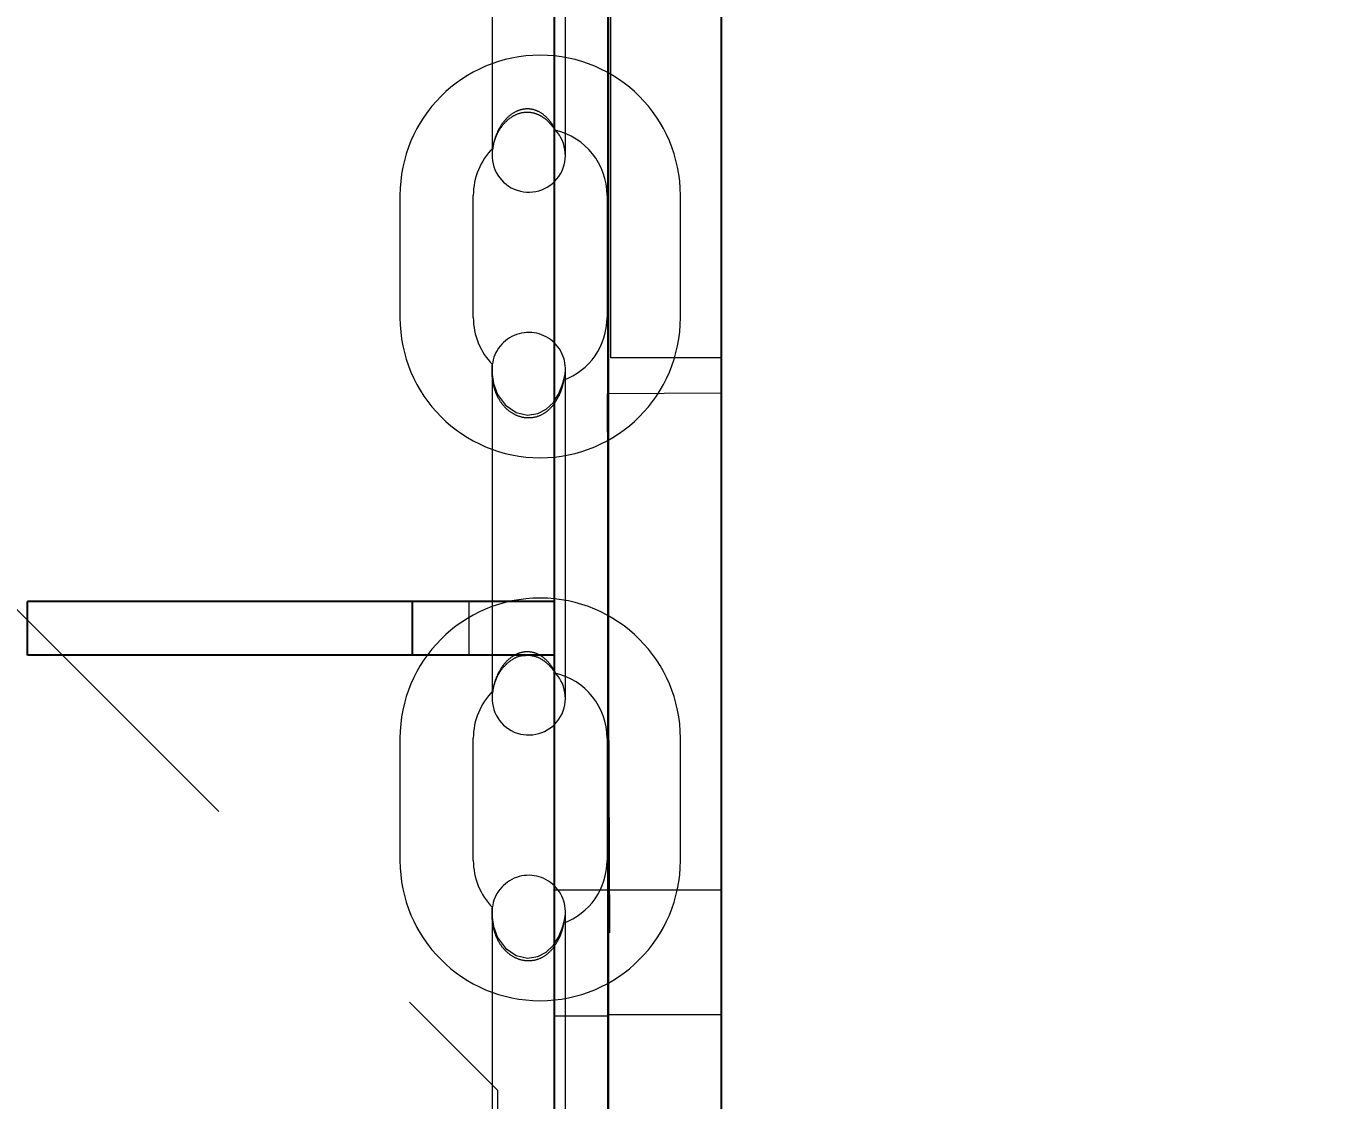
# Model space of a CAD drawing. Header units: millimetres. Extents: x 1293 to 41893, y 1011 to 26911.
# Drawn here: x 10741.8 to 10894.3, y 7599.1 to 7725.6 of the extents above; entities that cross this region are included whole.
import ezdxf

# ---------------------------------------------------------------- set-up
doc = ezdxf.new("R2010")
doc.units = ezdxf.units.MM
doc.header["$LTSCALE"] = 50
doc.linetypes.add('HIDDEN', pattern=[1.905, 1.27, -0.635])
doc.layers.add('CAPA_1', color=7, linetype='Continuous')
doc.layers.add('MAQUINAS', color=11, linetype='Continuous')
doc.styles.add('SLDTEXTSTYLE0', font='TXT', dxfattribs={"width": 0.75})
doc.dimstyles.new('SLDDIMSTYLE0', dxfattribs={"dimtxt": 100, "dimasz": 100, "dimexe": 0, "dimexo": 0.0625, "dimgap": 25, "dimtad": 2, "dimdec": 0, "dimlfac": 1.5, "dimrnd": 1e-09, "dimzin": 12, "dimdsep": 46, "dimtxsty": 'SLDTEXTSTYLE0', "dimsah": 1, "dimcen": 0.09, "dimadec": 0, "dimazin": 3, "dimtfac": 1, "dimtdec": 0, "dimtofl": 0, "dimtmove": 0, "dimatfit": 3, "dimfxl": 1, "dimfrac": 2, "dimtolj": 1, "dimtzin": 12, "dimarcsym": 0})

# ---------------------------------------------------------------- blocks, each defined once
blk = doc.blocks.new('_D_15')
at = {"layer": 'CAPA_1', "transparency": 16777216}
for p, q in [((6530.12, 8742.38), (6530.12, 9415.65)), ((16745.16, 6492), (16745.16, 9415.65)), ((6530.12, 9365.65), (16745.16, 9365.65))]:
    blk.add_line(p, q, dxfattribs=at)
for points in [[(6530.12, 9365.65), (6630.12, 9350.26), (6630.12, 9381.03)], [(16745.16, 9365.65), (16645.16, 9381.03), (16645.16, 9350.26)]]:
    blk.add_solid(points, dxfattribs=at)
at = {"layer": 'CAPA_1', "transparency": 16777216, "insert": (11452.92, 9494.55), "char_height": 100, "attachment_point": 1, "style": 'SLDTEXTSTYLE0'}
blk.add_mtext('15323', dxfattribs=at)

msp = doc.modelspace()

# ---------------------------------------------------------------- linework, layer by layer
at = {"color": 1, "linetype": 'HIDDEN', "lineweight": 18}
for p, q in [((10517.5901497, 7880.0581619), (10797.3768163, 7600.2714952)), ((10796.7331731, 7748.9836143), (10796.7331731, 7710.3596442)), ((10805.3691731, 7710.3596442), (10805.3691731, 7749.1369775)), ((10785.8881497, 7705.6535736), (10785.8881497, 7691.2602403)), ((10794.5241497, 7691.2602403), (10794.5241497, 7705.6535736)), ((10810.2721497, 7705.6535736), (10810.2721497, 7691.2602403)), ((10818.9081497, 7691.2602403), (10818.9081497, 7705.6535736)), ((10796.7331731, 7685.050281), (10796.7331731, 7646.4263109)), ((10805.3691731, 7646.4263109), (10805.3691731, 7685.2036442)), ((10794.043483, 7651.4935736), (10794.043483, 7657.8435736)), ((10785.8881497, 7641.7202403), (10785.8881497, 7627.3269069)), ((10794.5241497, 7627.3269069), (10794.5241497, 7641.7202403)), ((10810.2721497, 7641.7202403), (10810.2721497, 7627.3269069)), ((10818.9081497, 7627.3269069), (10818.9081497, 7641.7202403)), ((10810.393483, 7623.8452403), (10804.043483, 7623.8452403)), ((10796.7331731, 7621.1169477), (10796.7331731, 7582.4929775)), ((10805.3691731, 7582.4929775), (10805.3691731, 7621.2703109)), ((10804.043483, 7609.0285736), (10810.393483, 7609.0285736)), ((10797.3768163, 7600.2714952), (10797.3768163, 7270.2883307))]:
    msp.add_line(p, q, dxfattribs=at)
at = {"color": 7, "linetype": 'Continuous', "lineweight": 25}
for p, q in [((10804.043483, 7837.5269069), (10804.043483, 7201.5269069)), ((10810.393483, 7837.5269069), (10810.393483, 7254.6620321)), ((10742.043483, 7651.4935736), (10742.043483, 7657.8435736)), ((10804.043483, 7657.8435736), (10742.043483, 7657.8435736)), ((10787.3768163, 7651.4935736), (10787.3768163, 7657.8435736)), ((10804.043483, 7651.4935736), (10742.043483, 7651.4935736))]:
    msp.add_line(p, q, dxfattribs=at)
at = {"color": 1, "linetype": 'HIDDEN', "lineweight": 18, "flags": 128}
for points in [[(10796.7608536, 7685.6838663), (10796.736439, 7685.2821442), (10796.7523731, 7684.5521702), (10796.9166715, 7683.4994221), (10797.3904829, 7682.2123092), (10798.2989814, 7680.9558058), (10799.566069, 7680.0835203), (10800.9128323, 7679.7769696), (10802.112359, 7679.9557126), (10803.1218996, 7680.4822114), (10803.9516495, 7681.2804645), (10804.5750229, 7682.2534833), (10804.9576098, 7683.1756884), (10805.1283299, 7683.7569639)], [(10796.7608536, 7621.7505329), (10796.736439, 7621.3488109), (10796.7523731, 7620.6188368), (10796.9166715, 7619.5660888), (10797.3904829, 7618.2789759), (10798.2989814, 7617.0224725), (10799.566069, 7616.1501869), (10800.9128323, 7615.8436363), (10802.112359, 7616.0223793), (10803.1218996, 7616.5488781), (10803.9516495, 7617.3471312), (10804.5750229, 7618.32015), (10804.9576098, 7619.242355), (10805.1283299, 7619.8236306)]]:
    msp.add_lwpolyline(points, dxfattribs=at)
at = {"color": 1, "linetype": 'HIDDEN', "lineweight": 18}
for centre, radius, start, end in [((10802.3981497, 7705.6535736), 16.51, 0, 180), ((10801.0511731, 7710.3596442), 4.318, 168.366844909, 43.45843009), ((10802.3981497, 7705.6535736), 7.874, 0, 76.971022019), ((10802.3981497, 7705.6535736), 7.874, 134.938330905, 180), ((10802.3981497, 7691.2602403), 16.51, 180, 0), ((10802.3981497, 7691.2602403), 7.874, 180, 224.556604401), ((10802.3981497, 7691.2602403), 7.874, 290.386693975, 0), ((10801.0511731, 7685.2036442), 4.318, 341.366688522, 173.463699721), ((10802.3981497, 7641.7202403), 16.51, 0, 180), ((10801.0511731, 7646.4263109), 4.318, 168.366844909, 43.45843009), ((10802.3981497, 7641.7202403), 7.874, 0, 76.971022019), ((10802.3981497, 7641.7202403), 7.874, 134.938330905, 180), ((10802.3981497, 7627.3269069), 16.51, 180, 0), ((10802.3981497, 7627.3269069), 7.874, 180, 224.556604401), ((10802.3981497, 7627.3269069), 7.874, 290.386693975, 0), ((10801.0511731, 7621.2703109), 4.318, 341.366688522, 173.463699721)]:
    msp.add_arc(centre, radius, start, end, dxfattribs=at)
for points, knots in [([(10796.8214119, 7711.2303598), (10796.8212634, 7711.228893), (10796.8188101, 7711.2046616), (10796.8617441, 7711.4572705), (10796.9910293, 7712.0015327), (10797.3175594, 7712.9169895), (10797.9934923, 7714.0236712), (10798.9579006, 7714.9232851), (10800.0941648, 7715.4258346), (10801.1528656, 7715.5076858), (10802.1149571, 7715.247609), (10802.9241381, 7714.7619092), (10803.577645, 7714.143407), (10804.0341474, 7713.537784), (10804.1351711, 7713.3992635), (10804.1850721, 7713.3308409)], [0, 0, 0, 0, 0.004089737, 0.0675643535, 0.1335694154, 0.2310522936, 0.3302002692, 0.441723771, 0.5202915064, 0.5992487199, 0.6694347694, 0.7402662407, 0.8207754413, 0.9114715265, 1, 1, 1, 1]), ([(10804.0783172, 7713.5911956), (10803.972023, 7713.7771456), (10803.7596405, 7714.1486858), (10803.0958715, 7714.9549834), (10802.2077671, 7715.5876712), (10801.2080985, 7715.8719895), (10800.2752437, 7715.8209114), (10799.2964402, 7715.4492675), (10798.3805756, 7714.7294537), (10797.5880371, 7713.6672461), (10797.1039072, 7712.5494203), (10796.8910572, 7711.7021724), (10796.8194382, 7711.2505057), (10796.8219055, 7711.2477824), (10796.8229254, 7711.2466566)], [0, 0, 0, 0, 0.0924149755, 0.1846511179, 0.2781859147, 0.346116289, 0.4141204698, 0.4815160451, 0.575394377, 0.6707871534, 0.7862514248, 0.8773706242, 0.9493106763, 1, 1, 1, 1]), ([(10804.1830576, 7713.345753), (10804.1889777, 7713.3506061), (10804.1987508, 7713.3586178), (10804.1123714, 7713.525431), (10804.0783172, 7713.5911956)], [0, 0, 0, 0, 0.6057591549, 1, 1, 1, 1]), ([(10803.8536284, 7680.8579083), (10803.5743245, 7680.5653189), (10803.0148376, 7679.979219), (10801.8763019, 7679.4728418), (10800.6846612, 7679.3907443), (10799.5436318, 7679.7053076), (10798.4990832, 7680.3839221), (10797.6112762, 7681.4320344), (10796.9959995, 7682.7795073), (10796.7318452, 7684.1944962), (10796.7263897, 7685.2640038), (10796.772522, 7685.7768086), (10796.7653793, 7685.7167316), (10796.7629024, 7685.6958982)], [0, 0, 0, 0, 0.086881005, 0.1740354978, 0.2556771896, 0.3351033069, 0.4199932292, 0.5153612681, 0.6224604825, 0.7371041323, 0.8492302167, 0.9477163433, 1, 1, 1, 1]), ([(10805.1561453, 7683.8485451), (10805.1595828, 7683.8608009), (10805.1771, 7683.9232536), (10805.1214755, 7683.6160853), (10804.956669, 7682.9647901), (10804.6123229, 7681.9564412), (10804.1138434, 7681.2346803), (10803.8536284, 7680.8579083)], [0, 0, 0, 0, 0.0540343626, 0.2753475188, 0.5002528709, 0.7391231947, 1, 1, 1, 1]), ([(10796.8214119, 7647.2970264), (10796.8212634, 7647.2955597), (10796.8188101, 7647.2713286), (10796.861743, 7647.5239073), (10796.991034, 7648.0683317), (10797.3175321, 7648.9828938), (10797.9936003, 7650.0933506), (10798.9574996, 7650.9787728), (10800.0142561, 7651.4821898), (10800.6480936, 7651.4901379), (10800.9220789, 7651.4935736)], [0, 0, 0, 0, 0.0070499137, 0.1164678458, 0.2302477753, 0.3982893571, 0.5692012437, 0.7614461383, 0.8968816811, 1, 1, 1, 1]), ([(10804.0783172, 7649.6578623), (10803.972023, 7649.8438123), (10803.7596405, 7650.2153524), (10803.0958715, 7651.02165), (10802.2077671, 7651.6543378), (10801.2080985, 7651.9386561), (10800.2752437, 7651.8875781), (10799.2964402, 7651.5159342), (10798.3805756, 7650.7961204), (10797.5880371, 7649.7339128), (10797.1039072, 7648.616087), (10796.8910572, 7647.7688391), (10796.8194382, 7647.3171724), (10796.8219055, 7647.314449), (10796.8229254, 7647.3133233)], [0, 0, 0, 0, 0.0924149755, 0.1846511179, 0.2781859147, 0.346116289, 0.4141204698, 0.4815160451, 0.575394377, 0.6707871534, 0.7862514248, 0.8773706242, 0.9493106763, 1, 1, 1, 1]), ([(10801.2576926, 7651.4935736), (10801.5421987, 7651.4366002), (10802.1399925, 7651.3168897), (10802.9229784, 7650.8236259), (10803.5780172, 7650.2116622), (10804.0340525, 7649.6040456), (10804.1351397, 7649.4657962), (10804.1850721, 7649.3975076)], [0, 0, 0, 0, 0.1628916486, 0.342262044, 0.5461398811, 0.7758145211, 1, 1, 1, 1]), ([(10804.1830576, 7649.4124197), (10804.1889777, 7649.4172728), (10804.1987508, 7649.4252844), (10804.1123714, 7649.5920977), (10804.0783172, 7649.6578623)], [0, 0, 0, 0, 0.6057591549, 1, 1, 1, 1]), ([(10803.8536284, 7616.924575), (10803.5743245, 7616.6319856), (10803.0148376, 7616.0458856), (10801.8763019, 7615.5395085), (10800.6846612, 7615.457411), (10799.5436318, 7615.7719743), (10798.4990832, 7616.4505888), (10797.6112762, 7617.4987011), (10796.9959995, 7618.846174), (10796.7318452, 7620.2611628), (10796.7263897, 7621.3306704), (10796.772522, 7621.8434753), (10796.7653793, 7621.7833983), (10796.7629024, 7621.7625649)], [0, 0, 0, 0, 0.086881005, 0.1740354978, 0.2556771896, 0.3351033069, 0.4199932292, 0.5153612681, 0.6224604825, 0.7371041323, 0.8492302167, 0.9477163433, 1, 1, 1, 1]), ([(10805.1561453, 7619.9152118), (10805.1595828, 7619.9274675), (10805.1771, 7619.9899202), (10805.1214755, 7619.682752), (10804.956669, 7619.0314567), (10804.6123229, 7618.0231079), (10804.1138434, 7617.3013469), (10803.8536284, 7616.924575)], [0, 0, 0, 0, 0.0540343626, 0.2753475188, 0.5002528709, 0.7391231947, 1, 1, 1, 1])]:
    msp.add_open_spline(points, degree=3, knots=knots, dxfattribs=at)
at = {"layer": 'MAQUINAS', "linetype": 'Continuous', "lineweight": 25}
for p, q in [((10810.393483, 7199.8435736), (10810.393483, 7831.1769069)), ((10823.7268163, 7817.8435736), (10823.7268163, 7551.1769069))]:
    msp.add_line(p, q, dxfattribs=at)
at = {"layer": 'MAQUINAS', "linetype": 'HIDDEN', "lineweight": 18}
for p, q in [((10810.7268267, 7686.5102403), (10810.7268267, 7831.1769069)), ((10823.7268163, 7686.5102403), (10810.7268267, 7686.5102403)), ((10823.8098623, 7231.4167332), (10823.7454149, 7686.5102403)), ((10823.7268163, 7682.3589136), (10810.2729868, 7682.295461)), ((10810.2729868, 7682.295461), (10811.1847991, 7488.9642784)), ((10823.7268163, 7623.8435736), (10810.393483, 7623.8435736)), ((10810.393483, 7609.1769069), (10823.7268163, 7609.1769069))]:
    msp.add_line(p, q, dxfattribs=at)

# ---------------------------------------------------------------- dimensions: what is measured, and where the dimension line sits
at = {"layer": 'CAPA_1'}
dim = msp.add_linear_dim(base=(16745.1618891, 9365.6463094), p1=(6530.1246702, 8678.8772747), p2=(16745.1618891, 6428.5014528), dimstyle='SLDDIMSTYLE0', dxfattribs=at)
dim.commit()
dim.dimension.update_dxf_attribs({"geometry": '_D_15', "text_midpoint": (11637.6432797, 9365.6463094), "dimtype": 160})

doc.saveas('drawing.dxf')
